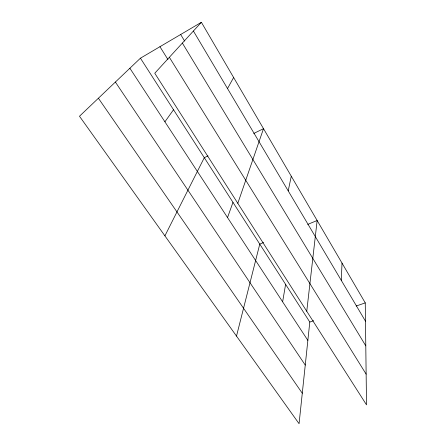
<?xml version="1.0" encoding="UTF-8"?>
<svg xmlns="http://www.w3.org/2000/svg" width="446" height="446" viewBox="0 0 446 446"><rect width="100%" height="100%" fill="white"/><g stroke="black" fill="none" stroke-linecap="round" stroke-linejoin="round"><path stroke-width="0.67" d="M341.285 280.372L342.021 263.101M140.434 58.192L309.792 322.045L299.071 423.7L79.483 116.244L140.434 58.192L201.386 22.3L365.257 302.89L366.517 404.862L154.762 73.239L201.386 22.3M306.753 311.269L317.145 220.514L307.746 224.383M282.63 301.814L285.602 284.353M288.205 190.882L291.277 176.215M236.503 336.089L259.773 244.113L263.586 242.546M237.813 203.304L263.508 128.671L253.768 133.443M227.527 217.553L232.974 202.367M164.909 235.85L204.296 157.683L207.97 155.883M227.521 88.559L233.626 77.509M164.909 121.808L173.527 109.749M309.792 322.045L313.622 320.724M356.203 306.017L365.257 302.89M98.393 98.231L302.282 393.249M115.38 82.053L305.254 365.079M129.881 68.244L307.857 340.393M159.947 46.702L167.975 59.586M169.357 57.294L366.138 374.144M182.369 43.078L365.787 345.856M180.658 34.504L184.594 41.026M193.402 31.025L365.48 321.176"/></g></svg>
